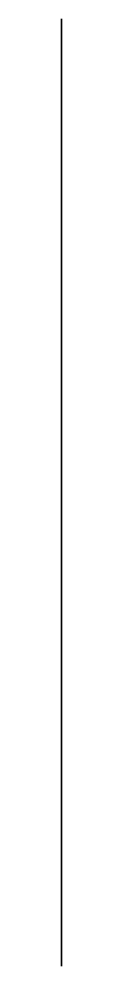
# Model space of a CAD drawing. Extents: x 0 to 0, y -0.2 to 0.
import ezdxf

# ---------------------------------------------------------------- set-up
doc = ezdxf.new("R2010")
doc.units = 0
doc.layers.add('FLAG2', color=1, linetype='CONTINUOUS')

msp = doc.modelspace()

# ---------------------------------------------------------------- linework, layer by layer
at = {"layer": 'FLAG2'}
for points in [[(0, -0.2, 0.63), (0, -0.2, 0.92), (0, 0, 0.92), (0, 0, 0.63)], [(0, -0.2, 0.92), (0, -0.2, 0.63), (0, 0, 0.63), (0, 0, 0.92)]]:
    msp.add_3dface(points, dxfattribs=at)

doc.saveas('drawing.dxf')
